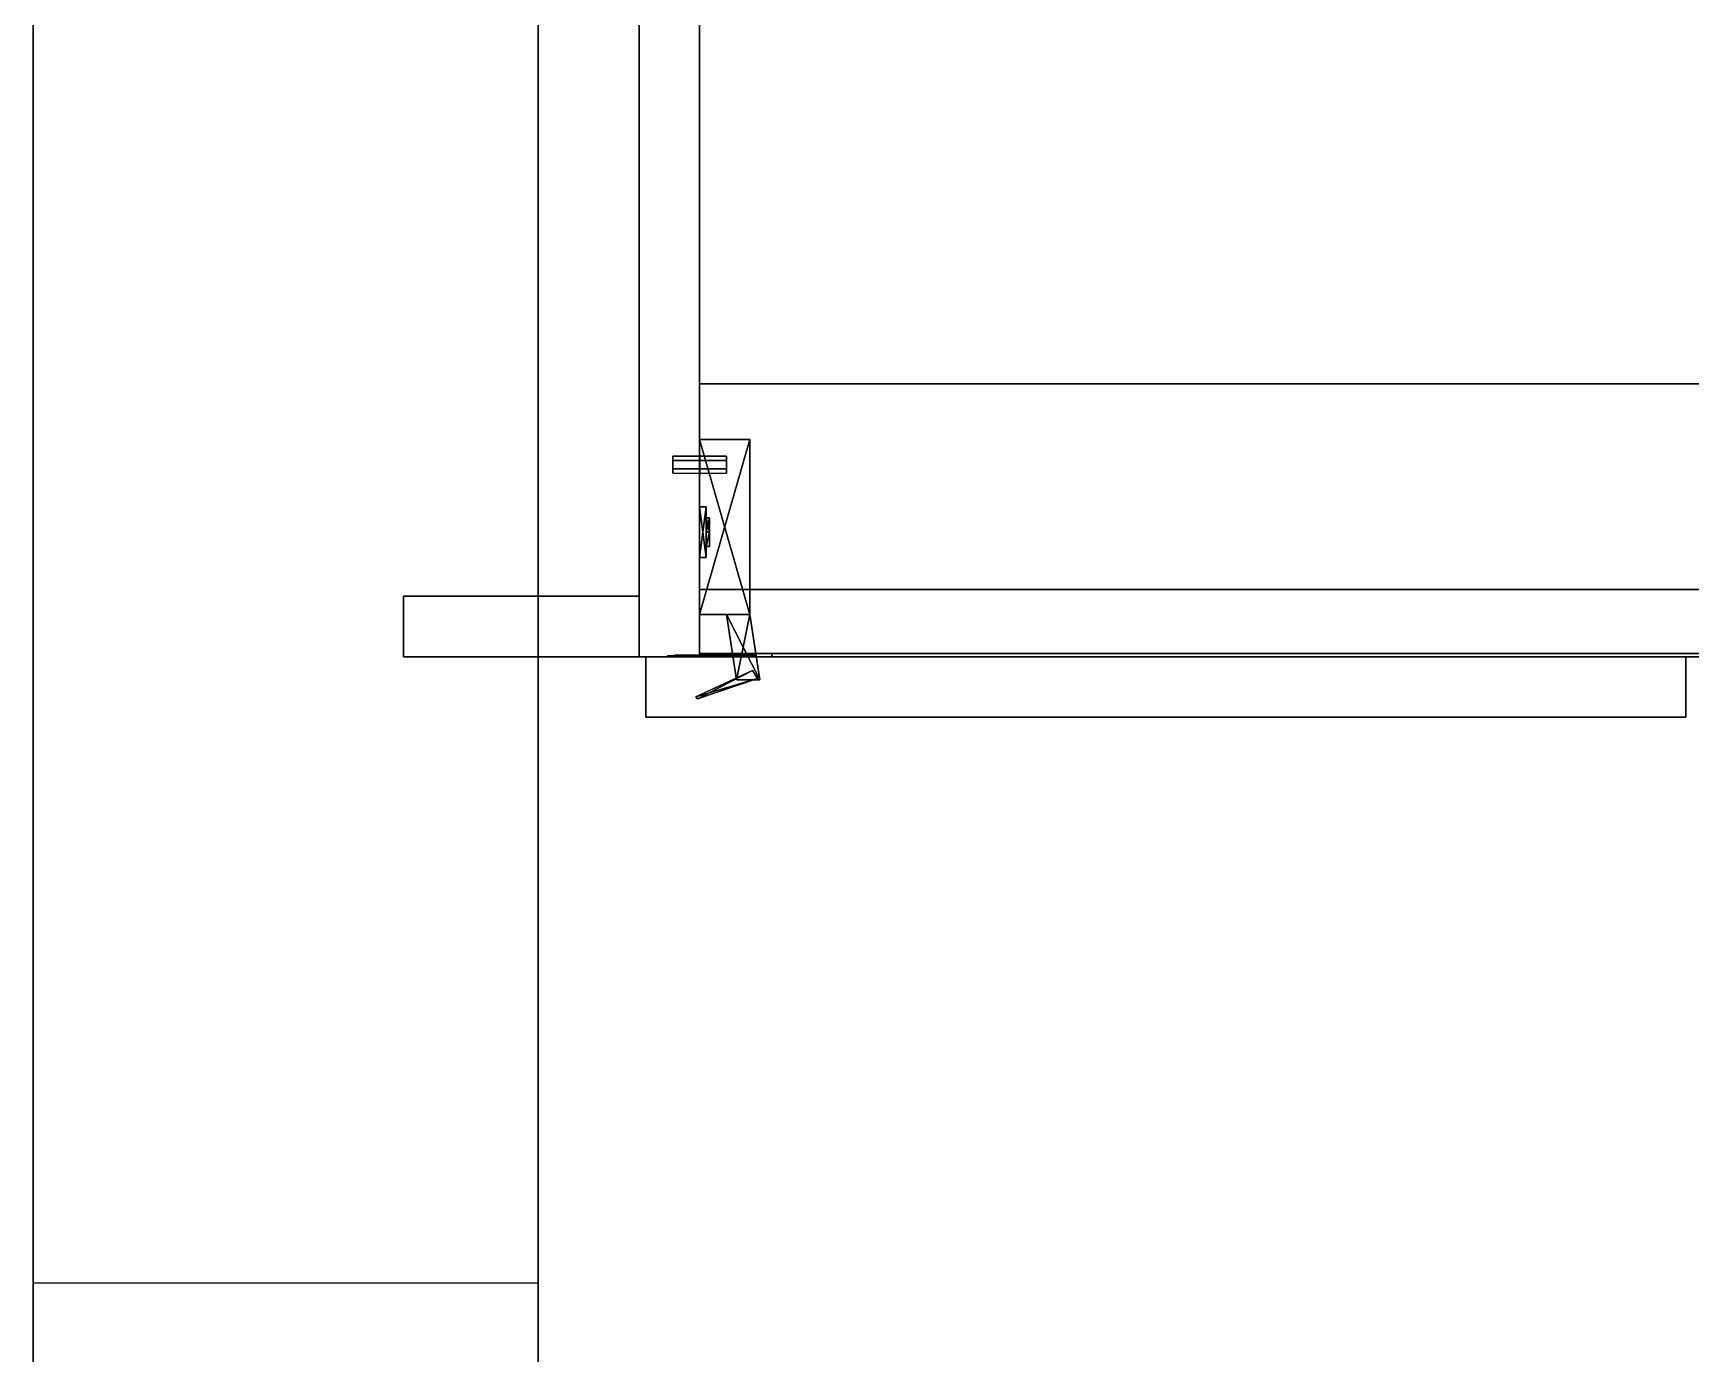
# Model space of a CAD drawing. Extents: x -150 to 1851, y -150 to 1950.
# Drawn here: x -150 to 342.5, y 777 to 1169.2 of the extents above; entities that cross this region are included whole.
import ezdxf

# ---------------------------------------------------------------- set-up
doc = ezdxf.new("R2010")
doc.units = 0
for name, color, linetype in [('LAYER0', 7, 'CONTINUOUS'), ('LAYER1', 7, 'CONTINUOUS'), ('LAYER100', 7, 'CONTINUOUS'), ('LAYER102', 7, 'CONTINUOUS'), ('LAYER103', 254, 'CONTINUOUS'), ('LAYER112', 28, 'CONTINUOUS'), ('LAYER113', 253, 'CONTINUOUS'), ('LAYER114', 28, 'CONTINUOUS'), ('LAYER115', 253, 'CONTINUOUS'), ('LAYER116', 253, 'CONTINUOUS'), ('LAYER117', 253, 'CONTINUOUS'), ('LAYER88', 7, 'CONTINUOUS'), ('LAYER97', 253, 'CONTINUOUS')]:
    doc.layers.add(name, color=color, linetype=linetype)

msp = doc.modelspace()

# ---------------------------------------------------------------- linework, layer by layer
at = {"layer": 'LAYER0', "invisible_edges": 1}
for points in [[(1851, 1762, -5), (-150, -150, -5), (-150, 1762, -5), (1851, 1762, -5)], [(-150, -150, -5), (1851, 1762, -5), (1851, -150, -5), (-150, -150, -5)], [(-150, 1762), (-150, -150, -5), (-150, -150), (-150, 1762)], [(-150, -150, -5), (-150, 1762), (-150, 1762, -5), (-150, -150, -5)], [(1851, -150), (-150, 1762), (-150, -150), (1851, -150)], [(-150, 1762), (1851, -150), (1851, 1762), (-150, 1762)]]:
    msp.add_3dface(points, dxfattribs=at)
at = {"layer": 'LAYER1'}
for points, invisible_edges in [([(0, 1513), (-150, 798), (-150, 1663), (0, 1513)], 1), ([(-150, 1663), (-150, 802, 1078), (-150, 1179, 1078), (-150, 1663)], 5), ([(-150, 798), (-150, 802, 1078), (-150, 1663), (-150, 798)], 3), ([(-150, 802, 2165), (-150, 1663, 2407), (-150, 1179, 2165), (-150, 802, 2165)], 3), ([(-150, 798, 2165), (-150, 1663, 2407), (-150, 802, 2165), (-150, 798, 2165)], 7), ([(-150, 84, 2165), (-150, 1663, 2407), (-150, 798, 2165), (-150, 84, 2165)], 3), ([(-150, 84, 2165), (-150, -150, 2407), (-150, 1663, 2407), (-150, 84, 2165)], 5), ([(0, 0, 2407), (-150, 1663, 2407), (-150, -150, 2407), (0, 0, 2407)], 1), ([(-150, 1663, 2407), (0, 0, 2407), (0, 1513, 2407), (-150, 1663, 2407)], 1), ([(-150, 798), (0, 1513), (0, 798), (-150, 798)], 1), ([(0, 1513, 2407), (0, 802, 2165), (0, 1179, 2165), (0, 1513, 2407)], 5), ([(0, 1513, 2407), (0, 798, 2165), (0, 802, 2165), (0, 1513, 2407)], 7), ([(0, 1513, 2407), (0, 84, 2165), (0, 798, 2165), (0, 1513, 2407)], 5), ([(0, 0, 2407), (0, 84, 2165), (0, 1513, 2407), (0, 0, 2407)], 3), ([(0, 802, 1078), (0, 1513), (0, 1179, 1078), (0, 802, 1078)], 3), ([(0, 802, 1078), (0, 798), (0, 1513), (0, 802, 1078)], 5), ([(-150, 802, 1078), (-150, 798), (-150, 802, 2165), (-150, 802, 1078)], 3), ([(-150, 798, 2165), (-150, 802, 2165), (-150, 798), (-150, 798, 2165)], 3), ([(0, 802, 2165), (0, 798, 2165), (0, 802, 1078), (0, 802, 2165)], 3), ([(0, 798), (0, 802, 1078), (0, 798, 2165), (0, 798)], 3)]:
    msp.add_3dface(points, dxfattribs=dict(at, invisible_edges=invisible_edges))
at = {"layer": 'LAYER100', "invisible_edges": 1}
for points in [[(637, 1065, 869.5), (48, 985, 869.5), (48, 1065, 869.5), (637, 1065, 869.5)], [(48, 985, 869.5), (637, 1065, 869.5), (637, 985, 869.5), (48, 985, 869.5)], [(48, 1065, 887.5), (48, 985, 869.5), (48, 985, 887.5), (48, 1065, 887.5)], [(48, 985, 869.5), (48, 1065, 887.5), (48, 1065, 869.5), (48, 985, 869.5)], [(48, 1065, 887.5), (637, 1065, 869.5), (48, 1065, 869.5), (48, 1065, 887.5)], [(637, 1065, 869.5), (48, 1065, 887.5), (637, 1065, 887.5), (637, 1065, 869.5)], [(637, 985, 887.5), (48, 1065, 887.5), (48, 985, 887.5), (637, 985, 887.5)], [(48, 1065, 887.5), (637, 985, 887.5), (637, 1065, 887.5), (48, 1065, 887.5)], [(637, 985, 887.5), (48, 985, 869.5), (637, 985, 869.5), (637, 985, 887.5)], [(48, 985, 869.5), (637, 985, 887.5), (48, 985, 887.5), (48, 985, 869.5)]]:
    msp.add_3dface(points, dxfattribs=at)
at = {"layer": 'LAYER102', "invisible_edges": 1}
for points in [[(637, 1488.4, 510), (48, 1004, 510), (48, 1488.4, 510), (637, 1488.4, 510)], [(48, 1004, 510), (637, 1488.4, 510), (637, 1004, 510), (48, 1004, 510)], [(48, 1488.4, 528), (48, 1004, 510), (48, 1004, 528), (48, 1488.4, 528)], [(48, 1004, 510), (48, 1488.4, 528), (48, 1488.4, 510), (48, 1004, 510)], [(637, 1004, 528), (48, 1488.4, 528), (48, 1004, 528), (637, 1004, 528)], [(48, 1488.4, 528), (637, 1004, 528), (637, 1488.4, 528), (48, 1488.4, 528)], [(637, 1004, 528), (48, 1004, 510), (637, 1004, 510), (637, 1004, 528)], [(48, 1004, 510), (637, 1004, 528), (48, 1004, 528), (48, 1004, 510)]]:
    msp.add_3dface(points, dxfattribs=at)
at = {"layer": 'LAYER103'}
for points in [[(40, 1038.5, 507.5), (40, 1043.5, 507.5), (40, 1042.25, 509.665), (40, 1039.75, 509.665)], [(40, 1038.5, 507.5), (40, 1039.75, 505.3349), (40, 1042.25, 505.3349), (40, 1043.5, 507.5)], [(47.95, 1044, 507.5), (47.95, 1038, 507.5), (47.95, 1039.5, 510.0981), (47.95, 1042.5, 510.0981)], [(47.95, 1044, 507.5), (47.95, 1038, 507.5), (47.95, 1039.5, 504.9019), (47.95, 1042.5, 504.9019)], [(48.05, 1044, 507.5), (48.05, 1038, 507.5), (48.05, 1039.5, 510.0981), (48.05, 1042.5, 510.0981)], [(48.05, 1044, 507.5), (48.05, 1038, 507.5), (48.05, 1039.5, 504.9019), (48.05, 1042.5, 504.9019)], [(56, 1038.5, 507.5), (56, 1043.5, 507.5), (56, 1042.25, 509.665), (56, 1039.75, 509.665)], [(56, 1038.5, 507.5), (56, 1039.75, 505.3349), (56, 1042.25, 505.3349), (56, 1043.5, 507.5)]]:
    msp.add_3dface(points, dxfattribs=at)
at = {"layer": 'LAYER112'}
for points in [[(69.5, 985, 232), (51.5, 985, 232), (51.5, 985, 232), (69.5, 985, 232)], [(69.5, 985, 274), (51.5, 985, 274), (51.5, 985, 274), (69.5, 985, 274)], [(64.5, 985, 244), (64.5, 984, 244), (51.5, 984, 244), (51.5, 985, 244)], [(51.5, 985, 244), (51.5, 984, 244), (51.5, 984, 232), (51.5, 985, 232)], [(51.5, 985, 232), (51.5, 984, 232), (69.5, 984, 232), (69.5, 985, 232)], [(64.5, 985, 262), (64.5, 984, 262), (51.5, 984, 262), (51.5, 985, 262)], [(51.5, 985, 262), (51.5, 984, 262), (51.5, 984, 274), (51.5, 985, 274)], [(51.5, 985, 274), (51.5, 984, 274), (69.5, 984, 274), (69.5, 985, 274)], [(64.5, 985, 244), (64.5, 984, 244), (64.5, 984, 262), (64.5, 985, 262)], [(69.5, 985, 274), (69.5, 984, 274), (69.5, 985, 274)], [(69.5, 984, 232), (69.5, 984, 274), (69.5, 985, 274), (69.5, 985, 232)], [(51.5, 984, 244), (51.5, 984, 232), (51.5, 984, 244)], [(51.5, 984, 262), (51.5, 984, 274), (51.5, 984, 262)], [(69.5, 984, 232), (51.5, 984, 232), (51.5, 984, 274), (69.5, 984, 274)], [(64.5, 984, 244), (64.5, 984, 262), (64.5, 984, 244)]]:
    msp.add_3dface(points, dxfattribs=at)
for points, invisible_edges in [([(69.5, 985, 232), (64.5, 985, 244), (51.5, 985, 244), (51.5, 985, 232)], 1), ([(69.5, 985, 274), (64.5, 985, 262), (51.5, 985, 262), (51.5, 985, 274)], 1), ([(69.5, 985, 274), (69.5, 985, 232), (64.5, 985, 244), (64.5, 985, 262)], 10), ([(39.48957, 984.25, 248.0251), (38.5, 984.25, 253), (40.5, 984.25, 253), (40.5, 984.25, 247.5)], 10), ([(38.5, 984.25, 253), (39.48957, 984.25, 257.9749), (40.5, 984.25, 258.5), (40.5, 984.25, 253)], 10), ([(42.30761, 984.25, 243.8076), (39.48957, 984.25, 248.0251), (40.5, 984.25, 247.5), (44, 984.25, 247.5)], 10), ([(39.48957, 984.25, 257.9749), (42.30761, 984.25, 262.1924), (44, 984.25, 258.5), (40.5, 984.25, 258.5)], 10), ([(40.5, 984.5, 258.5), (40.5, 984.5, 247.5), (47.5, 984.5, 247.5), (47.29048, 984.5, 258.3167)], 4), ([(46.52512, 984.25, 240.9896), (42.30761, 984.25, 243.8076), (44, 984.25, 247.5), (47.5, 984.25, 247.5)], 10), ([(42.30761, 984.25, 262.1924), (46.52512, 984.25, 265.0104), (47.5, 984.25, 258.5), (44, 984.25, 258.5)], 10), ([(51.5, 984.25, 240), (46.52512, 984.25, 240.9896), (47.5, 984.25, 247.5), (51.5, 984.25, 244)], 2), ([(46.52512, 984.25, 265.0104), (51.5, 984.25, 266), (51.5, 984.25, 262), (47.5, 984.25, 258.5)], 8), ([(47.29048, 984.5, 258.3167), (47.5, 984.5, 247.5), (51.5, 984.5, 244), (51.5, 984.5, 262)], 5), ([(51.5, 984.5, 262), (51.5, 984.5, 244), (64.5, 984.5, 244), (64.5, 984.5, 262)], 1)]:
    msp.add_3dface(points, dxfattribs=dict(at, invisible_edges=invisible_edges))
at = {"layer": 'LAYER113'}
for points in [[(48, 1048.5, 246.2174), (62.92147, 996.5, 246.2174), (48, 996.5, 246.2174), (48, 1048.5, 246.2174)], [(62.92147, 1048.5, 246.2174), (62.92147, 996.5, 246.2174), (48, 1048.5, 246.2174), (62.92147, 1048.5, 246.2174)], [(48, 1048.5, 259.7826), (62.92147, 1048.5, 246.2174), (48, 1048.5, 246.2174), (48, 1048.5, 259.7826)], [(62.92147, 1048.5, 259.7826), (62.92147, 1048.5, 246.2174), (48, 1048.5, 259.7826), (62.92147, 1048.5, 259.7826)], [(48, 996.5, 259.7826), (62.92147, 1048.5, 259.7826), (48, 1048.5, 259.7826), (48, 996.5, 259.7826)], [(62.92147, 996.5, 259.7826), (62.92147, 1048.5, 259.7826), (48, 996.5, 259.7826), (62.92147, 996.5, 259.7826)], [(62.92147, 1048.5, 246.2174), (62.92147, 996.5, 259.7826), (62.92147, 996.5, 246.2174), (62.92147, 1048.5, 246.2174)], [(62.92147, 1048.5, 259.7826), (62.92147, 996.5, 259.7826), (62.92147, 1048.5, 246.2174), (62.92147, 1048.5, 259.7826)], [(48, 1028.5, 279), (48, 1013.5, 279), (49.98953, 1013.5, 279), (48, 1028.5, 279)], [(49.98953, 1028.5, 279), (48, 1028.5, 279), (49.98953, 1013.5, 279), (49.98953, 1028.5, 279)], [(48, 1028.5, 227), (48, 1028.5, 279), (49.98953, 1028.5, 279), (48, 1028.5, 227)], [(49.98953, 1028.5, 227), (48, 1028.5, 227), (49.98953, 1028.5, 279), (49.98953, 1028.5, 227)], [(48, 1013.5, 227), (48, 1028.5, 227), (49.98953, 1028.5, 227), (48, 1013.5, 227)], [(49.98953, 1013.5, 227), (48, 1013.5, 227), (49.98953, 1028.5, 227), (49.98953, 1013.5, 227)], [(49.98953, 1028.5, 279), (49.98953, 1013.5, 279), (49.98953, 1013.5, 227), (49.98953, 1028.5, 279)], [(49.98953, 1028.5, 227), (49.98953, 1028.5, 279), (49.98953, 1013.5, 227), (49.98953, 1028.5, 227)], [(49.98953, 1021, 266.2909), (50.98429, 1025.243, 271.0869), (50.98429, 1021, 266.2909), (49.98953, 1021, 266.2909)], [(49.98953, 1025.243, 271.0869), (50.98429, 1025.243, 271.0869), (49.98953, 1021, 266.2909), (49.98953, 1025.243, 271.0869)], [(49.98953, 1025.243, 271.0869), (50.98429, 1021, 275.883), (50.98429, 1025.243, 271.0869), (49.98953, 1025.243, 271.0869)], [(49.98953, 1021, 275.883), (50.98429, 1021, 275.883), (49.98953, 1025.243, 271.0869), (49.98953, 1021, 275.883)], [(49.98953, 1021, 266.2909), (49.98953, 1025.243, 271.0869), (49.98953, 1021, 275.883), (49.98953, 1021, 266.2909)], [(49.98953, 1021, 230.117), (50.98429, 1025.243, 234.913), (50.98429, 1021, 230.117), (49.98953, 1021, 230.117)], [(49.98953, 1025.243, 234.913), (50.98429, 1025.243, 234.913), (49.98953, 1021, 230.117), (49.98953, 1025.243, 234.913)], [(49.98953, 1025.243, 234.913), (50.98429, 1021, 239.7091), (50.98429, 1025.243, 234.913), (49.98953, 1025.243, 234.913)], [(49.98953, 1021, 239.7091), (50.98429, 1021, 239.7091), (49.98953, 1025.243, 234.913), (49.98953, 1021, 239.7091)], [(49.98953, 1021, 230.117), (49.98953, 1025.243, 234.913), (49.98953, 1021, 239.7091), (49.98953, 1021, 230.117)], [(50.98429, 1016.757, 271.0869), (50.98429, 1025.243, 271.0869), (50.98429, 1021, 275.883), (50.98429, 1016.757, 271.0869)], [(50.98429, 1021, 266.2909), (50.98429, 1025.243, 271.0869), (50.98429, 1016.757, 271.0869), (50.98429, 1021, 266.2909)], [(50.98429, 1016.757, 234.913), (50.98429, 1025.243, 234.913), (50.98429, 1021, 239.7091), (50.98429, 1016.757, 234.913)], [(50.98429, 1021, 230.117), (50.98429, 1025.243, 234.913), (50.98429, 1016.757, 234.913), (50.98429, 1021, 230.117)], [(49.98953, 1016.757, 271.0869), (50.98429, 1021, 266.2909), (50.98429, 1016.757, 271.0869), (49.98953, 1016.757, 271.0869)], [(49.98953, 1021, 266.2909), (50.98429, 1021, 266.2909), (49.98953, 1016.757, 271.0869), (49.98953, 1021, 266.2909)], [(49.98953, 1016.757, 271.0869), (49.98953, 1021, 266.2909), (49.98953, 1021, 275.883), (49.98953, 1016.757, 271.0869)], [(49.98953, 1016.757, 271.0869), (50.98429, 1021, 275.883), (49.98953, 1021, 275.883), (49.98953, 1016.757, 271.0869)], [(50.98429, 1016.757, 271.0869), (50.98429, 1021, 275.883), (49.98953, 1016.757, 271.0869), (50.98429, 1016.757, 271.0869)], [(49.98953, 1016.757, 234.913), (50.98429, 1021, 230.117), (50.98429, 1016.757, 234.913), (49.98953, 1016.757, 234.913)], [(49.98953, 1021, 230.117), (50.98429, 1021, 230.117), (49.98953, 1016.757, 234.913), (49.98953, 1021, 230.117)], [(49.98953, 1016.757, 234.913), (49.98953, 1021, 230.117), (49.98953, 1021, 239.7091), (49.98953, 1016.757, 234.913)], [(49.98953, 1016.757, 234.913), (50.98429, 1021, 239.7091), (49.98953, 1021, 239.7091), (49.98953, 1016.757, 234.913)], [(50.98429, 1016.757, 234.913), (50.98429, 1021, 239.7091), (49.98953, 1016.757, 234.913), (50.98429, 1016.757, 234.913)], [(49.98953, 1013.5, 279), (48, 1013.5, 279), (48, 1013.5, 227), (49.98953, 1013.5, 279)], [(49.98953, 1013.5, 227), (49.98953, 1013.5, 279), (48, 1013.5, 227), (49.98953, 1013.5, 227)], [(55.95811, 996.5, 246.2174), (65.90576, 977.1346, 246.2174), (58.94241, 977.1346, 246.2174), (55.95811, 996.5, 246.2174)], [(62.92147, 996.5, 246.2174), (65.90576, 977.1346, 246.2174), (55.95811, 996.5, 246.2174), (62.92147, 996.5, 246.2174)], [(58.94241, 977.1346, 259.7826), (62.92147, 996.5, 259.7826), (55.95811, 996.5, 259.7826), (58.94241, 977.1346, 259.7826)], [(65.90576, 977.1346, 259.7826), (62.92147, 996.5, 259.7826), (58.94241, 977.1346, 259.7826), (65.90576, 977.1346, 259.7826)], [(62.92147, 996.5, 246.2174), (65.90576, 977.1346, 259.7826), (65.90576, 977.1346, 246.2174), (62.92147, 996.5, 246.2174)], [(62.92147, 996.5, 259.7826), (65.90576, 977.1346, 259.7826), (62.92147, 996.5, 246.2174), (62.92147, 996.5, 259.7826)], [(63.6919, 979.9246, 247.3477), (47.40934, 971.5, 247.3477), (46.91819, 972.0774, 247.3477), (63.6919, 979.9246, 247.3477)], [(46.91819, 972.0774, 258.652), (65.18206, 977.5444, 258.652), (63.6919, 979.9246, 258.652), (46.91819, 972.0774, 258.652)], [(47.40934, 971.5, 258.652), (65.18206, 977.5444, 258.652), (46.91819, 972.0774, 258.652), (47.40934, 971.5, 258.652)], [(65.18206, 977.5444, 247.3477), (47.40934, 971.5, 247.3477), (63.6919, 979.9246, 247.3477), (65.18206, 977.5444, 247.3477)], [(65.18206, 977.5444, 247.3477), (47.40934, 971.5, 258.652), (47.40934, 971.5, 247.3477), (65.18206, 977.5444, 247.3477)], [(65.18206, 977.5444, 258.652), (47.40934, 971.5, 258.652), (65.18206, 977.5444, 247.3477), (65.18206, 977.5444, 258.652)]]:
    msp.add_3dface(points, dxfattribs=at)
at = {"layer": 'LAYER114'}
for points in [[(69.5, 985, 764), (51.5, 985, 764), (51.5, 985, 764), (69.5, 985, 764)], [(69.5, 985, 806), (51.5, 985, 806), (51.5, 985, 806), (69.5, 985, 806)], [(64.5, 985, 776), (64.5, 984, 776), (51.5, 984, 776), (51.5, 985, 776)], [(51.5, 985, 776), (51.5, 984, 776), (51.5, 984, 764), (51.5, 985, 764)], [(51.5, 985, 764), (51.5, 984, 764), (69.5, 984, 764), (69.5, 985, 764)], [(64.5, 985, 794), (64.5, 984, 794), (51.5, 984, 794), (51.5, 985, 794)], [(51.5, 985, 794), (51.5, 984, 794), (51.5, 984, 806), (51.5, 985, 806)], [(51.5, 985, 806), (51.5, 984, 806), (69.5, 984, 806), (69.5, 985, 806)], [(64.5, 985, 776), (64.5, 984, 776), (64.5, 984, 794), (64.5, 985, 794)], [(69.5, 985, 806), (69.5, 984, 806), (69.5, 985, 806)], [(69.5, 984, 764), (69.5, 984, 806), (69.5, 985, 806), (69.5, 985, 764)], [(51.5, 984, 776), (51.5, 984, 764), (51.5, 984, 776)], [(51.5, 984, 794), (51.5, 984, 806), (51.5, 984, 794)], [(69.5, 984, 764), (51.5, 984, 764), (51.5, 984, 806), (69.5, 984, 806)], [(64.5, 984, 776), (64.5, 984, 794), (64.5, 984, 776)]]:
    msp.add_3dface(points, dxfattribs=at)
for points, invisible_edges in [([(69.5, 985, 764), (64.5, 985, 776), (51.5, 985, 776), (51.5, 985, 764)], 1), ([(69.5, 985, 806), (64.5, 985, 794), (51.5, 985, 794), (51.5, 985, 806)], 1), ([(69.5, 985, 806), (69.5, 985, 764), (64.5, 985, 776), (64.5, 985, 794)], 10), ([(39.48957, 984.25, 780.0251), (38.5, 984.25, 785), (40.5, 984.25, 785), (40.5, 984.25, 779.5)], 10), ([(38.5, 984.25, 785), (39.48957, 984.25, 789.9749), (40.5, 984.25, 790.5), (40.5, 984.25, 785)], 10), ([(42.30761, 984.25, 775.8076), (39.48957, 984.25, 780.0251), (40.5, 984.25, 779.5), (44, 984.25, 779.5)], 10), ([(39.48957, 984.25, 789.9749), (42.30761, 984.25, 794.1924), (44, 984.25, 790.5), (40.5, 984.25, 790.5)], 10), ([(40.5, 984.5, 790.5), (40.5, 984.5, 779.5), (47.5, 984.5, 779.5), (47.29048, 984.5, 790.3167)], 4), ([(46.52512, 984.25, 772.9896), (42.30761, 984.25, 775.8076), (44, 984.25, 779.5), (47.5, 984.25, 779.5)], 10), ([(42.30761, 984.25, 794.1924), (46.52512, 984.25, 797.0104), (47.5, 984.25, 790.5), (44, 984.25, 790.5)], 10), ([(51.5, 984.25, 772), (46.52512, 984.25, 772.9896), (47.5, 984.25, 779.5), (51.5, 984.25, 776)], 2), ([(46.52512, 984.25, 797.0104), (51.5, 984.25, 798), (51.5, 984.25, 794), (47.5, 984.25, 790.5)], 8), ([(47.29048, 984.5, 790.3167), (47.5, 984.5, 779.5), (51.5, 984.5, 776), (51.5, 984.5, 794)], 5), ([(51.5, 984.5, 794), (51.5, 984.5, 776), (64.5, 984.5, 776), (64.5, 984.5, 794)], 1)]:
    msp.add_3dface(points, dxfattribs=dict(at, invisible_edges=invisible_edges))
at = {"layer": 'LAYER115'}
for points in [[(48, 1048.5, 778.2174), (62.92147, 996.5, 778.2174), (48, 996.5, 778.2174), (48, 1048.5, 778.2174)], [(62.92147, 1048.5, 778.2174), (62.92147, 996.5, 778.2174), (48, 1048.5, 778.2174), (62.92147, 1048.5, 778.2174)], [(48, 1048.5, 791.7826), (62.92147, 1048.5, 778.2174), (48, 1048.5, 778.2174), (48, 1048.5, 791.7826)], [(62.92147, 1048.5, 791.7826), (62.92147, 1048.5, 778.2174), (48, 1048.5, 791.7826), (62.92147, 1048.5, 791.7826)], [(48, 996.5, 791.7826), (62.92147, 1048.5, 791.7826), (48, 1048.5, 791.7826), (48, 996.5, 791.7826)], [(62.92147, 996.5, 791.7826), (62.92147, 1048.5, 791.7826), (48, 996.5, 791.7826), (62.92147, 996.5, 791.7826)], [(62.92147, 1048.5, 778.2174), (62.92147, 996.5, 791.7826), (62.92147, 996.5, 778.2174), (62.92147, 1048.5, 778.2174)], [(62.92147, 1048.5, 791.7826), (62.92147, 996.5, 791.7826), (62.92147, 1048.5, 778.2174), (62.92147, 1048.5, 791.7826)], [(48, 1028.5, 811), (48, 1013.5, 811), (49.98953, 1013.5, 811), (48, 1028.5, 811)], [(49.98953, 1028.5, 811), (48, 1028.5, 811), (49.98953, 1013.5, 811), (49.98953, 1028.5, 811)], [(48, 1028.5, 759), (48, 1028.5, 811), (49.98953, 1028.5, 811), (48, 1028.5, 759)], [(49.98953, 1028.5, 759), (48, 1028.5, 759), (49.98953, 1028.5, 811), (49.98953, 1028.5, 759)], [(48, 1013.5, 759), (48, 1028.5, 759), (49.98953, 1028.5, 759), (48, 1013.5, 759)], [(49.98953, 1013.5, 759), (48, 1013.5, 759), (49.98953, 1028.5, 759), (49.98953, 1013.5, 759)], [(49.98953, 1028.5, 811), (49.98953, 1013.5, 811), (49.98953, 1013.5, 759), (49.98953, 1028.5, 811)], [(49.98953, 1028.5, 759), (49.98953, 1028.5, 811), (49.98953, 1013.5, 759), (49.98953, 1028.5, 759)], [(49.98953, 1021, 798.291), (50.98429, 1025.243, 803.087), (50.98429, 1021, 798.291), (49.98953, 1021, 798.291)], [(49.98953, 1025.243, 803.087), (50.98429, 1025.243, 803.087), (49.98953, 1021, 798.291), (49.98953, 1025.243, 803.087)], [(49.98953, 1025.243, 803.087), (50.98429, 1021, 807.883), (50.98429, 1025.243, 803.087), (49.98953, 1025.243, 803.087)], [(49.98953, 1021, 807.883), (50.98429, 1021, 807.883), (49.98953, 1025.243, 803.087), (49.98953, 1021, 807.883)], [(49.98953, 1021, 798.291), (49.98953, 1025.243, 803.087), (49.98953, 1021, 807.883), (49.98953, 1021, 798.291)], [(49.98953, 1021, 762.117), (50.98429, 1025.243, 766.913), (50.98429, 1021, 762.117), (49.98953, 1021, 762.117)], [(49.98953, 1025.243, 766.913), (50.98429, 1025.243, 766.913), (49.98953, 1021, 762.117), (49.98953, 1025.243, 766.913)], [(49.98953, 1025.243, 766.913), (50.98429, 1021, 771.709), (50.98429, 1025.243, 766.913), (49.98953, 1025.243, 766.913)], [(49.98953, 1021, 771.709), (50.98429, 1021, 771.709), (49.98953, 1025.243, 766.913), (49.98953, 1021, 771.709)], [(49.98953, 1021, 762.117), (49.98953, 1025.243, 766.913), (49.98953, 1021, 771.709), (49.98953, 1021, 762.117)], [(50.98429, 1016.757, 803.087), (50.98429, 1025.243, 803.087), (50.98429, 1021, 807.883), (50.98429, 1016.757, 803.087)], [(50.98429, 1021, 798.291), (50.98429, 1025.243, 803.087), (50.98429, 1016.757, 803.087), (50.98429, 1021, 798.291)], [(50.98429, 1016.757, 766.913), (50.98429, 1025.243, 766.913), (50.98429, 1021, 771.709), (50.98429, 1016.757, 766.913)], [(50.98429, 1021, 762.117), (50.98429, 1025.243, 766.913), (50.98429, 1016.757, 766.913), (50.98429, 1021, 762.117)], [(49.98953, 1016.757, 803.087), (50.98429, 1021, 798.291), (50.98429, 1016.757, 803.087), (49.98953, 1016.757, 803.087)], [(49.98953, 1021, 798.291), (50.98429, 1021, 798.291), (49.98953, 1016.757, 803.087), (49.98953, 1021, 798.291)], [(49.98953, 1016.757, 803.087), (49.98953, 1021, 798.291), (49.98953, 1021, 807.883), (49.98953, 1016.757, 803.087)], [(49.98953, 1016.757, 803.087), (50.98429, 1021, 807.883), (49.98953, 1021, 807.883), (49.98953, 1016.757, 803.087)], [(50.98429, 1016.757, 803.087), (50.98429, 1021, 807.883), (49.98953, 1016.757, 803.087), (50.98429, 1016.757, 803.087)], [(49.98953, 1016.757, 766.913), (50.98429, 1021, 762.117), (50.98429, 1016.757, 766.913), (49.98953, 1016.757, 766.913)], [(49.98953, 1021, 762.117), (50.98429, 1021, 762.117), (49.98953, 1016.757, 766.913), (49.98953, 1021, 762.117)], [(49.98953, 1016.757, 766.913), (49.98953, 1021, 762.117), (49.98953, 1021, 771.709), (49.98953, 1016.757, 766.913)], [(49.98953, 1016.757, 766.913), (50.98429, 1021, 771.709), (49.98953, 1021, 771.709), (49.98953, 1016.757, 766.913)], [(50.98429, 1016.757, 766.913), (50.98429, 1021, 771.709), (49.98953, 1016.757, 766.913), (50.98429, 1016.757, 766.913)], [(49.98953, 1013.5, 811), (48, 1013.5, 811), (48, 1013.5, 759), (49.98953, 1013.5, 811)], [(49.98953, 1013.5, 759), (49.98953, 1013.5, 811), (48, 1013.5, 759), (49.98953, 1013.5, 759)], [(55.95811, 996.5, 778.2174), (65.90576, 977.1346, 778.2174), (58.94241, 977.1346, 778.2174), (55.95811, 996.5, 778.2174)], [(62.92147, 996.5, 778.2174), (65.90576, 977.1346, 778.2174), (55.95811, 996.5, 778.2174), (62.92147, 996.5, 778.2174)], [(58.94241, 977.1346, 791.7826), (62.92147, 996.5, 791.7826), (55.95811, 996.5, 791.7826), (58.94241, 977.1346, 791.7826)], [(65.90576, 977.1346, 791.7826), (62.92147, 996.5, 791.7826), (58.94241, 977.1346, 791.7826), (65.90576, 977.1346, 791.7826)], [(62.92147, 996.5, 778.2174), (65.90576, 977.1346, 791.7826), (65.90576, 977.1346, 778.2174), (62.92147, 996.5, 778.2174)], [(62.92147, 996.5, 791.7826), (65.90576, 977.1346, 791.7826), (62.92147, 996.5, 778.2174), (62.92147, 996.5, 791.7826)], [(63.6919, 979.9246, 779.3477), (47.40934, 971.5, 779.3477), (46.91819, 972.0774, 779.3477), (63.6919, 979.9246, 779.3477)], [(46.91819, 972.0774, 790.652), (65.18206, 977.5444, 790.652), (63.6919, 979.9246, 790.652), (46.91819, 972.0774, 790.652)], [(47.40934, 971.5, 790.652), (65.18206, 977.5444, 790.652), (46.91819, 972.0774, 790.652), (47.40934, 971.5, 790.652)], [(65.18206, 977.5444, 779.3477), (47.40934, 971.5, 779.3477), (63.6919, 979.9246, 779.3477), (65.18206, 977.5444, 779.3477)], [(65.18206, 977.5444, 779.3477), (47.40934, 971.5, 790.652), (47.40934, 971.5, 779.3477), (65.18206, 977.5444, 779.3477)], [(65.18206, 977.5444, 790.652), (47.40934, 971.5, 790.652), (65.18206, 977.5444, 779.3477), (65.18206, 977.5444, 790.652)]]:
    msp.add_3dface(points, dxfattribs=at)
at = {"layer": 'LAYER116', "invisible_edges": 1}
for points in [[(341, 984, 153), (32, 984, 885), (341, 984, 885), (341, 984, 153)], [(32, 984, 885), (341, 984, 153), (32, 984, 153), (32, 984, 885)], [(341, 984, 153), (32, 966, 153), (32, 984, 153), (341, 984, 153)], [(32, 966, 153), (341, 984, 153), (341, 966, 153), (32, 966, 153)], [(32, 966, 153), (32, 984, 885), (32, 984, 153), (32, 966, 153)], [(32, 984, 885), (32, 966, 153), (32, 966, 885), (32, 984, 885)], [(341, 966, 885), (32, 984, 885), (32, 966, 885), (341, 966, 885)], [(32, 984, 885), (341, 966, 885), (341, 984, 885), (32, 984, 885)], [(341, 966, 885), (341, 984, 153), (341, 984, 885), (341, 966, 885)], [(341, 984, 153), (341, 966, 885), (341, 966, 153), (341, 984, 153)], [(32, 966, 153), (341, 966, 885), (32, 966, 885), (32, 966, 153)], [(341, 966, 885), (32, 966, 153), (341, 966, 153), (341, 966, 885)]]:
    msp.add_3dface(points, dxfattribs=at)
at = {"layer": 'LAYER117', "invisible_edges": 1}
for points in [[(-40, 1002, 888), (30, 1002, 150), (-40, 1002, 150), (-40, 1002, 888)], [(30, 1002, 150), (-40, 1002, 888), (30, 1002, 888), (30, 1002, 150)], [(-40, 984, 150), (30, 1002, 150), (30, 984, 150), (-40, 984, 150)], [(30, 1002, 150), (-40, 984, 150), (-40, 1002, 150), (30, 1002, 150)], [(-40, 1002, 888), (30, 984, 888), (30, 1002, 888), (-40, 1002, 888)], [(30, 984, 888), (-40, 1002, 888), (-40, 984, 888), (30, 984, 888)], [(-40, 984, 150), (-40, 1002, 888), (-40, 1002, 150), (-40, 984, 150)], [(-40, 1002, 888), (-40, 984, 150), (-40, 984, 888), (-40, 1002, 888)], [(30, 984, 888), (30, 1002, 150), (30, 1002, 888), (30, 984, 888)], [(30, 1002, 150), (30, 984, 888), (30, 984, 150), (30, 1002, 150)], [(30, 984, 888), (-40, 984, 150), (30, 984, 150), (30, 984, 888)], [(-40, 984, 150), (30, 984, 888), (-40, 984, 888), (-40, 984, 150)]]:
    msp.add_3dface(points, dxfattribs=at)
at = {"layer": 'LAYER88', "invisible_edges": 1}
for points in [[(637, 1513, 151), (48, 984, 151), (48, 1513, 151), (637, 1513, 151)], [(48, 984, 151), (637, 1513, 151), (637, 984, 151), (48, 984, 151)], [(48, 1513, 169), (48, 984, 151), (48, 984, 169), (48, 1513, 169)], [(48, 984, 151), (48, 1513, 169), (48, 1513, 151), (48, 984, 151)], [(637, 984, 169), (48, 1513, 169), (48, 984, 169), (637, 984, 169)], [(48, 1513, 169), (637, 984, 169), (637, 1513, 169), (48, 1513, 169)], [(637, 984, 169), (48, 984, 151), (637, 984, 151), (637, 984, 169)], [(48, 984, 151), (637, 984, 169), (48, 984, 169), (48, 984, 151)]]:
    msp.add_3dface(points, dxfattribs=at)
at = {"layer": 'LAYER97', "invisible_edges": 1}
for points in [[(30, 1513, 150), (48, 984, 150), (30, 984, 150), (30, 1513, 150)], [(48, 984, 150), (30, 1513, 150), (48, 1513, 150), (48, 984, 150)], [(48, 1513, 888), (30, 984, 888), (48, 984, 888), (48, 1513, 888)], [(30, 984, 888), (48, 1513, 888), (30, 1513, 888), (30, 984, 888)], [(30, 984, 888), (30, 1513, 150), (30, 984, 150), (30, 984, 888)], [(30, 1513, 150), (30, 984, 888), (30, 1513, 888), (30, 1513, 150)], [(48, 1513, 888), (48, 984, 150), (48, 1513, 150), (48, 1513, 888)], [(48, 984, 150), (48, 1513, 888), (48, 984, 888), (48, 984, 150)], [(30, 984, 888), (48, 984, 150), (48, 984, 888), (30, 984, 888)], [(48, 984, 150), (30, 984, 888), (30, 984, 150), (48, 984, 150)]]:
    msp.add_3dface(points, dxfattribs=at)

# ---------------------------------------------------------------- meshes
at = {"layer": 'LAYER103'}
mesh = msp.add_polymesh((2, 6), dxfattribs=dict(at, n_close=True))
for k, corner in enumerate([(56, 1038.5, 507.5), (56, 1039.75, 509.665), (56, 1042.25, 509.665), (56, 1043.5, 507.5), (56, 1042.25, 505.3349), (56, 1039.75, 505.3349), (40, 1038.5, 507.5), (40, 1039.75, 509.665), (40, 1042.25, 509.665), (40, 1043.5, 507.5), (40, 1042.25, 505.3349), (40, 1039.75, 505.3349)]):
    mesh.set_mesh_vertex(divmod(k, 6), corner)
mesh = msp.add_polymesh((2, 6), dxfattribs=dict(at, n_close=True))
for k, corner in enumerate([(48.05, 1038, 507.5), (48.05, 1039.5, 510.0981), (48.05, 1042.5, 510.0981), (48.05, 1044, 507.5), (48.05, 1042.5, 504.9019), (48.05, 1039.5, 504.9019), (47.95, 1038, 507.5), (47.95, 1039.5, 510.0981), (47.95, 1042.5, 510.0981), (47.95, 1044, 507.5), (47.95, 1042.5, 504.9019), (47.95, 1039.5, 504.9019)]):
    mesh.set_mesh_vertex(divmod(k, 6), corner)
at = {"layer": 'LAYER112'}
mesh = msp.add_polymesh((2, 9), dxfattribs=at)
for k, corner in enumerate([(51.5, 984.25, 240), (46.52512, 984.25, 240.9896), (42.30761, 984.25, 243.8076), (39.48957, 984.25, 248.0251), (38.5, 984.25, 253), (39.48957, 984.25, 257.9749), (42.30761, 984.25, 262.1924), (46.52512, 984.25, 265.0104), (51.5, 984.25, 266), (51.5, 984, 240), (46.52512, 984, 240.9896), (42.30761, 984, 243.8076), (39.48957, 984, 248.0251), (38.5, 984, 253), (39.48957, 984, 257.9749), (42.30761, 984, 262.1924), (46.52512, 984, 265.0104), (51.5, 984, 266)]):
    mesh.set_mesh_vertex(divmod(k, 9), corner)
at = {"layer": 'LAYER114'}
mesh = msp.add_polymesh((2, 9), dxfattribs=at)
for k, corner in enumerate([(51.5, 984.25, 772), (46.52512, 984.25, 772.9896), (42.30761, 984.25, 775.8076), (39.48957, 984.25, 780.0251), (38.5, 984.25, 785), (39.48957, 984.25, 789.9749), (42.30761, 984.25, 794.1924), (46.52512, 984.25, 797.0104), (51.5, 984.25, 798), (51.5, 984, 772), (46.52512, 984, 772.9896), (42.30761, 984, 775.8076), (39.48957, 984, 780.0251), (38.5, 984, 785), (39.48957, 984, 789.9749), (42.30761, 984, 794.1924), (46.52512, 984, 797.0104), (51.5, 984, 798)]):
    mesh.set_mesh_vertex(divmod(k, 9), corner)

doc.saveas('drawing.dxf')
